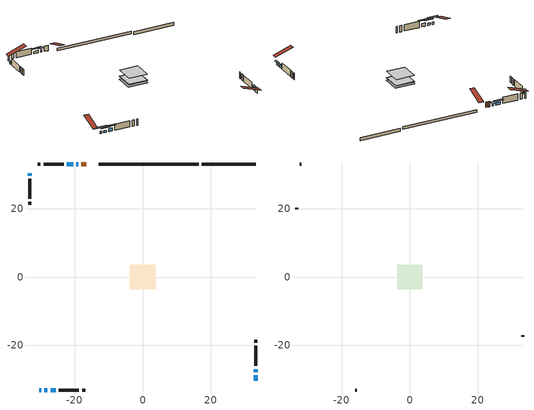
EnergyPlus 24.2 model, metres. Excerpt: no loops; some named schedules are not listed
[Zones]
conditioned space
 floor adiabatic (Floor2 construction): -3.65,-3.65 -3.65,3.65 3.65,3.65 3.65,-3.65 z0.68
 floor adiabatic (AdiabaticFloorConstruction): -3.54,-3.54 -3.54,3.54 3.54,3.54 3.54,-3.54 z0.68
 floor foundation (Slab1 construction): -2.59,-1.37 -2.59,1.37 2.59,1.37 2.59,-1.37 z-0.91
 floor foundation (Slab2 construction): -3.81,-3.51 -3.81,3.51 3.81,3.51 3.81,-3.51 z-0.3
 wall outside (AdiabaticWallConstruction 1): -16.57,33.17 -18.04,33.17 z0.68:2.71
 wall outside (AdiabaticWallConstruction): -30.39,-33.17 -29.83,-33.17 / -18.97,33.17 -19.53,33.17 / -28.9,-33.17 -27.98,-33.17 / -20.46,33.17 -22.29,33.17 / -33.17,30.39 -33.17,29.78 z0.68:1.6; -27.06,-33.17 -25.53,-33.17 / 33.17,-30.39 33.17,-28.86 / 33.17,-27.94 33.17,-27.02 z0.68:1.9
 wall outside (Wall1 construction): -23.22,33.17 -29.09,33.17 / -24.6,-33.17 -18.73,-33.17 / -33.17,28.85 -33.17,22.97 / 33.17,-26.09 33.17,-20.22 z0.68:3.12
 wall outside (Wall2 construction): -30.02,33.17 -30.88,33.17 / -17.8,-33.17 -16.94,-33.17 / -33.17,22.04 -33.17,21.19 / 33.17,-19.29 33.17,-18.43 z0.68:3.12
 wall foundation (FoundationWall1 construction): 33.17,33.17 17.33,33.17 z-0.91:0.31
 wall foundation (FoundationWall2 construction): 16.4,33.17 -12.86,33.17 z-0.3:0.68
 window (WindowConstruction 6): -30.39,-33.17 -29.83,-33.17 z0.68:1.59
 window (WindowConstruction 7): -18.97,33.17 -19.53,33.17 z0.68:1.59
 window (WindowConstruction): -28.9,-33.17 -27.99,-33.17 z0.68:1.59
 window (WindowConstruction 1): -27.06,-33.17 -25.53,-33.17 z0.68:1.9
 window (WindowConstruction 2): -20.46,33.17 -22.29,33.17 z0.68:1.59
 window (WindowConstruction 3): 33.17,-30.39 33.17,-28.86 z0.68:1.9
 window (WindowConstruction 4): 33.17,-27.93 33.17,-27.02 z0.68:1.9
 window (WindowConstruction 5): -33.17,30.39 -33.17,29.78 z0.68:1.59
 door (Door): -16.57,33.17 -18.04,33.17 z0.68:2.71
 ceiling adiabatic (AdiabaticFloorConstruction): 3.54,-3.54 3.54,3.54 -3.54,3.54 -3.54,-3.54 z0.68
attic - vented
 floor to conditioned space (Floor1 construction Reversed): -3.64,-3.64 -3.64,3.64 3.64,3.64 3.64,-3.64 z3.12
 wall outside (Wall3 construction): -31.81,33.17 -32.24,33.17 / -16.01,-33.17 -15.58,-33.17 / -33.17,20.26 -33.17,19.82 / 33.17,-17.5 33.17,-17.07 z0.68:3.12
 roof outside (Roof1 construction): -15.64,33.17,3.12 -15.64,26.14,5.46 -13.79,26.14,5.46 -13.79,33.17,3.12; -31.32,-33.17,3.12 -31.32,-26.14,5.46 -33.17,-26.14,5.46 -33.17,-33.17,3.12; -33.17,31.32,3.12 -26.14,31.32,5.46 -26.14,33.17,5.46 -33.17,33.17,3.12; 33.17,-31.32,3.12 26.14,-31.32,5.46 26.14,-33.17,5.46 33.17,-33.17,3.12
shading: -28,-33.17 -32.22,-33.17 -32.22,-33.78 -28,-33.78 z3.42; -20.14,33.17 -18.36,33.17 -18.36,34.39 -20.14,34.39 z2.2; -26.77,-33.17 -30.12,-33.17 -30.12,-33.78 -26.77,-33.78 z2.81; -24.31,-33.17 -28.28,-33.17 -28.28,-33.78 -24.31,-33.78 z3.12; -23.2,33.17 -19.55,33.17 -19.55,33.78 -23.2,33.78 z2.51; 33.17,-28.56 33.17,-30.69 33.78,-30.69 33.78,-28.56 z2.2; 33.17,-26.72 33.17,-28.23 33.78,-28.23 33.78,-26.72 z2.2; -33.17,29.48 -33.17,30.69 -33.78,30.69 -33.78,29.48 z1.89
[Building]
Building 1: Terrain=Suburbs
[Site:Location]
Whitehorse AP_YT: Latitude {deg}=60.71; Longitude {deg}=-135.07; Time Zone {hr}=-8; Elevation {m}=706; Keep Site Location Information=Yes
[Site:GroundTemperature:Shallow]
-5.4229, -7.73249, -7.91745, -6.82143, -2.42154, 1.95786, 5.75456, 8.15968, 8.36401, 6.40785, 2.70796, -1.53709
[Site:WaterMainsTemperature]
Calculation Method=Schedule; Temperature Schedule=mains temperature schedule
[Material] Roughness=Rough; Thermal Absorptance=0.9
Name | Thickness {m} | Conductivity {W/m-K} | Density {kg/m3} | Specific Heat {J/kg-K} | Solar Absorptance | Visible Absorptance
asphalt or fiberglass shingles | 0.00635 | 0.162714 | 1121.4 | 1465.45 | 0.4 | 0.4
ceiling loosefill ins | 0.254 | 0.0480833 | 16.02 | 1046.75 | 0.7 | 0.7
ceiling stud and cavity | 0.1397 | 0.0912971 | 65.682 | 1177.47 | 0.7 | 0.7
concrete 4.0 in. | 0.1016 | 1.803125 | 2242.8 | 837.4 | 0.7 | 0.7
concrete 8.0 in. | 0.2032 | 1.803125 | 2242.8 | 837.4 | 0.7 | 0.7
door material | 0.04445 | 0.0451087 | 512.64 | 1214.23 | 0.7 | 0.7
exterior vertical ins | 0.00309736 | 0.029427 | 32.04 | 1214.23 | 0.7 | 0.7
exterior vertical ins 1 | 0.0717135 | 0.029427 | 32.04 | 1214.23 | 0.7 | 0.7
floor covering | 0.0127 | 9.015625 | 54.468 | 1339.84 | 0.6 | 0.6
floor covering 1 | 0.0127 | 0.0433444 | 54.468 | 1339.84 | 0.6 | 0.6
floor rigid ins; wall rigid ins 1 | 0.512978 | 0.029427 | 32.04 | 1214.23 | 0.7 | 0.7
floor stud and cavity | 0.0889 | 0.220277 | 50.32683 | 1063.81 | 0.7 | 0.7
floor stud and cavity 1 | 0.1397 | 1.75129 | 37.0049 | 1207.88 | 0.7 | 0.7
furniture material conditioned space 1 | 0.1524 | 0.115458 | 640.8 | 1214.23 | 0.6 | 0.6
gypsum board | 0.0127 | 0.160291 | 801 | 837.4 | 0.6 | 0.6
gypsum board 1 | 0.0127 | 0.160291 | 801 | 837.4 | 0.7 | 0.7
osb sheathing 0.5 in. | 0.0127 | 0.115458 | 512.64 | 1214.23 | 0.7 | 0.7
osb sheathing 0.75 in. | 0.01905 | 0.115458 | 512.64 | 1214.23 | 0.7 | 0.7
wall rigid ins | 0.051816 | 0.029427 | 32.04 | 1214.23 | 0.7 | 0.7
wall stud and cavity | 0.1397 | 0.0775545 | 139.0536 | 1170.24 | 0.7 | 0.7
wall stud and cavity 1 | 0.1397 | 0.0959353 | 139.0536 | 1170.24 | 0.7 | 0.7
wall stud and cavity 2 | 0.0889 | 6.1454 | 50.32683 | 1063.81 | 0.6 | 0.6
wall stud and cavity 3 | 0.0889 | 0.380278 | 52.3479 | 1209.89 | 0.7 | 0.7
wall stud and cavity 4 | 0.0889 | 0.391764 | 83.0341 | 1211.67 | 0.7 | 0.7
wood siding | 0.0254 | 0.102417 | 544.68 | 1172.36 | 0.4 | 0.4
wood siding 1 | 0.00254 | 0.102417 | 544.68 | 1172.36 | 0.4 | 0.4
wood siding 2; wood siding 3 | 0.0254 | 0.102417 | 544.68 | 1172.36 | 0.7 | 0.7
[WindowMaterial:SimpleGlazingSystem]
Name | U-Factor {W/m2-K} | Solar Heat Gain Coefficient
WindowMaterial | 1.96799 | 0.49
WindowMaterial 1 | 1.919164 | 0.55
WindowMaterial 2 | 1.876579 | 0.6
WindowMaterial 3 | 1.94983 | 0.52
WindowMaterial 4 | 2.00377 | 0.45
WindowMaterial 5 | 2.75553 | 0.6
[Construction]
AdiabaticFloorConstruction: floor stud and cavity 1, floor rigid ins, osb sheathing 0.75 in., floor covering 1
AdiabaticWallConstruction: wood siding 2, wall rigid ins 1, wall stud and cavity 3, gypsum board
AdiabaticWallConstruction 1: wood siding 3, wall rigid ins 1, wall stud and cavity 3, gypsum board
Door: door material
Floor1 construction Reversed: gypsum board, ceiling stud and cavity, ceiling loosefill ins
Floor2 construction: floor stud and cavity, floor covering
FoundationWall1 construction; FoundationWall2 construction: concrete 8.0 in., gypsum board 1
furniture construction conditioned space 1: furniture material conditioned space 1
PartitionWallConstruction: gypsum board, wall stud and cavity 4, gypsum board
Roof1 construction: asphalt or fiberglass shingles
Slab1 construction; Slab2 construction: concrete 4.0 in.
Wall1 construction: wood siding, wall rigid ins, osb sheathing 0.5 in., wall stud and cavity, gypsum board
Wall2 construction: wood siding, wall rigid ins, osb sheathing 0.5 in., wall stud and cavity 1, gypsum board
Wall3 construction: wood siding 1, wall stud and cavity 2
WindowConstruction; WindowConstruction 2: WindowMaterial
WindowConstruction 1: WindowMaterial 1
WindowConstruction 3: WindowMaterial 2
WindowConstruction 4: WindowMaterial 3
WindowConstruction 5: WindowMaterial 4
WindowConstruction 6; WindowConstruction 7: WindowMaterial 5
[Zone] Multiplier=1; Part of Total Floor Area=Yes
Name | Volume {m3}
attic - vented | 20.2668
conditioned space | 230.2
[Space]
Name | Zone | Volume {m3}
attic - vented 1 | attic - vented | 20.2668
conditioned space 1 | conditioned space | 230.2
[ZoneInfiltration:EffectiveLeakageArea]
infil attic - vented 1: Zone or Space=attic - vented 1; Schedule=Always On Discrete; Effective Air Leakage Area {cm2}=1669.89; Stack Coefficient=0.000332617; Wind Coefficient=1.23223e-05
[ZoneMixing]
whole house fan mix: Zone or Space=attic - vented; Schedule=Always On Continuous; Design Flow Rate Calculation Method=Flow/Zone; Design Flow Rate {m3/s}=0; Source Zone or Space=conditioned space
[SurfaceProperty:ExposedFoundationPerimeter] Exposed Perimeter Calculation Method=TotalExposedPerimeter
Name | Total Exposed Perimeter {m}
Slab1 | 15.84
Slab2 | 29.26
[InternalMass] Zone or ZoneList=conditioned space; Space or SpaceList=conditioned space 1
Name | Construction | Surface Area {m2}
furniture mass conditioned space 1 | furniture construction conditioned space 1 | 68.4903
partition wall mass | PartitionWallConstruction | 117.81
[Lights]
interior lighting: Zone or ZoneList or Space or SpaceList=conditioned space 1; Schedule=interior lighting schedule; Design Level Calculation Method=LightingLevel; Lighting Level {W}=343.2; Return Air Fraction=0; Fraction Radiant=0.6; Fraction Visible=0.2; Fraction Replaceable=1
[People]
occupants: Zone or ZoneList or Space or SpaceList=conditioned space 1; Number of People Schedule=occupants schedule; Number of People Calculation Method=People; Number of People=3; Fraction Radiant=0.314171; Sensible Heat Fraction=0.56303; Activity Level Schedule=occupants activity schedule; Carbon Dioxide Generation Rate {m3/s-W}=0; Enable ASHRAE 55 Comfort Warnings=No; Mean Radiant Temperature Calculation Type=EnclosureAveraged
[ElectricEquipment] Zone or ZoneList or Space or SpaceList=conditioned space 1; Design Level Calculation Method=EquipmentLevel
Name | Schedule | Design Level {W} | Fraction Latent | Fraction Radiant | Fraction Lost
clothes dryer | clothes dryer schedule | 140.772 | 0.015 | 0.081 | 0.85
clothes washer | clothes washer schedule | 32.1985 | 0.03 | 0.162 | 0.7
cooking range | cooking range schedule | 215.147 | 0.08 | 0.432 | 0.2
dishwasher | dishwasher schedule | 66.8632 | 0.3 | 0.18 | 0.4
fridge | fridge schedule | 72.9452 | 0 | 0.6 | 0
mech vent bath fan 0 | mech vent bath fan 0 schedule | 25.1 | 0 | 0 | 1
mech vent house fan | mech vent house fan schedule | 0 | 0 | 0 | 1
mech vent house fan cfis | mech vent house fan cfis schedule | 0 | 0 | 0 | 0
mech vent range fan 0 | mech vent range fan 0 schedule | 57 | 0 | 0 | 1
misc plug loads | misc plug loads schedule | 494.7 | 0.045 | 0.513 | 0.1
whole house fan | Always On Discrete | 0 | 0 | 0 | 1
[OtherEquipment] Zone or ZoneList or Space or SpaceList=conditioned space 1; Design Level Calculation Method=EquipmentLevel
Name | Fuel Type | Schedule | Design Level {W} | Fraction Latent | Fraction Radiant | Fraction Lost
clothes dryer 1 | Electricity | clothes dryer schedule | 0 | 0.015 | 0.081 | 0.85
cooking range 1 | Electricity | cooking range schedule | 0 | 0.08 | 0.432 | 0.2
general water use latent | None | general water use schedule | 62.594 | 1 | 0 | 0
general water use sensible | None | general water use schedule | -61.6891 | 0 | 0.6 | 0
mech vent house fan latent load | None | Always On Discrete | 0 | 1 | 0 | 0
mech vent house fan sensible load | None | Always On Discrete | 0 | 0 | 0 | 0
water heater energy adjustment1 | Electricity | Always On Discrete | 0.01 | 0 | 0 | 1
[ZoneInfiltration:DesignFlowRate] Zone or ZoneList or Space or SpaceList=conditioned space 1; Schedule=Always On Discrete; Design Flow Rate Calculation Method=Flow/Zone; Design Flow Rate {m3/s}=0
infil flow; natural vent flow; whole house fan flow
[Foundation:Kiva] Initial Indoor Air Temperature {C}=18; Wall Depth Below Slab {m}=0.2032; Custom Block X Position 1 {m}=0.2159; Custom Block Z Position 1 {m}=0
Name | Wall Height Above Grade {m} | Custom Block Material Name 1 | Custom Block Depth 1 {m}
Foundation Kiva 1 | 0.309982 | exterior vertical ins | 1.21999
Foundation Kiva 2 | 0.679978 | exterior vertical ins 1 | 0.979993
[Foundation:Kiva:Settings]
Soil Conductivity {W/m-K}=0.849921; Soil Density {kg/m3}=1842.3; Soil Specific Heat {J/kg-K}=418.7; Ground Solar Absorptivity=0.9; Ground Thermal Absorptivity=0.9; Ground Surface Roughness {m}=0.03; Far-Field Width {m}=40; Deep-Ground Boundary Condition=ZeroFlux; Deep-Ground Depth {m}=40; Minimum Cell Dimension {m}=0.2; Maximum Cell Growth Coefficient=3; Simulation Timestep=Timestep
[Exterior:Lights]
exterior lighting: Schedule=exterior lighting schedule; Design Level {W}=75.6
[Schedule:Constant]
Name | Hourly Value
Always On Continuous; mech vent house fan schedule; mech vent house fan cfis schedule; Always On Discrete | 1
occupants activity schedule | 117.228
fridge schedule | 0
[Schedule:Day:Interval]
interior lighting schedule day: No, 01:00, 0.108182, 04:00, 0.0901515, 05:00, 0.0991667, 06:00, 0.162273, 07:00, 0.270455, 08:00, 0.342576, 10:00, 0.369621, 11:00, 0.351591, 12:00, 0.333561, 13:00, 0.324545, 14:00, 0.31553, 15:00, 0.333561, 16:00, 0.369621, 17:00, 0.450758, 18:00, 0.585985, 19:00, 0.775303, 20:00, 0.955606, 21:00, 0.991667, 22:00, 0.712197, 23:00, 0.360606, 24:00, 0.162273
interior lighting schedule default day: No, 24:00, 0
[Schedule:Week:Daily]
interior lighting schedule Week Rule - Jan1-Jan27: interior lighting schedule day, interior lighting schedule day, interior lighting schedule day, interior lighting schedule day, interior lighting schedule day, interior lighting schedule day, interior lighting schedule day, interior lighting schedule default day, interior lighting schedule default day, interior lighting schedule default day, interior lighting schedule default day, interior lighting schedule default day
interior lighting schedule Week Rule - Jan28-Feb3: interior lighting schedule day, interior lighting schedule day, interior lighting schedule day, interior lighting schedule day, interior lighting schedule day 1, interior lighting schedule day 1, interior lighting schedule day 1, interior lighting schedule default day, interior lighting schedule default day, interior lighting schedule default day, interior lighting schedule default day, interior lighting schedule default day
interior lighting schedule Week Rule - Feb4-Feb24: interior lighting schedule day 1, interior lighting schedule day 1, interior lighting schedule day 1, interior lighting schedule day 1, interior lighting schedule day 1, interior lighting schedule day 1, interior lighting schedule day 1, interior lighting schedule default day, interior lighting schedule default day, interior lighting schedule default day, interior lighting schedule default day, interior lighting schedule default day
interior lighting schedule Week Rule - Feb25-Mar3: interior lighting schedule day 1, interior lighting schedule day 1, interior lighting schedule day 1, interior lighting schedule day 1, interior lighting schedule day 2, interior lighting schedule day 2, interior lighting schedule day 2, interior lighting schedule default day, interior lighting schedule default day, interior lighting schedule default day, interior lighting schedule default day, interior lighting schedule default day
interior lighting schedule Week Rule - Mar4-Mar31: interior lighting schedule day 2, interior lighting schedule day 2, interior lighting schedule day 2, interior lighting schedule day 2, interior lighting schedule day 2, interior lighting schedule day 2, interior lighting schedule day 2, interior lighting schedule default day, interior lighting schedule default day, interior lighting schedule default day, interior lighting schedule default day, interior lighting schedule default day
interior lighting schedule Week Rule - Apr1-Apr28: interior lighting schedule day 3, interior lighting schedule day 3, interior lighting schedule day 3, interior lighting schedule day 3, interior lighting schedule day 3, interior lighting schedule day 3, interior lighting schedule day 3, interior lighting schedule default day, interior lighting schedule default day, interior lighting schedule default day, interior lighting schedule default day, interior lighting schedule default day
interior lighting schedule Week Rule - Apr29-May5: interior lighting schedule day 3, interior lighting schedule day 3, interior lighting schedule day 4, interior lighting schedule day 4, interior lighting schedule day 4, interior lighting schedule day 4, interior lighting schedule day 4, interior lighting schedule default day, interior lighting schedule default day, interior lighting schedule default day, interior lighting schedule default day, interior lighting schedule default day
interior lighting schedule Week Rule - May6-May26: interior lighting schedule day 4, interior lighting schedule day 4, interior lighting schedule day 4, interior lighting schedule day 4, interior lighting schedule day 4, interior lighting schedule day 4, interior lighting schedule day 4, interior lighting schedule default day, interior lighting schedule default day, interior lighting schedule default day, interior lighting schedule default day, interior lighting schedule default day
interior lighting schedule Week Rule - May27-Jun2: interior lighting schedule day 4, interior lighting schedule day 4, interior lighting schedule day 4, interior lighting schedule day 4, interior lighting schedule day 4, interior lighting schedule day 5, interior lighting schedule day 5, interior lighting schedule default day, interior lighting schedule default day, interior lighting schedule default day, interior lighting schedule default day, interior lighting schedule default day
interior lighting schedule Week Rule - Jun3-Jun30: interior lighting schedule day 5, interior lighting schedule day 5, interior lighting schedule day 5, interior lighting schedule day 5, interior lighting schedule day 5, interior lighting schedule day 5, interior lighting schedule day 5, interior lighting schedule default day, interior lighting schedule default day, interior lighting schedule default day, interior lighting schedule default day, interior lighting schedule default day
interior lighting schedule Week Rule - Jul1-Jul28: interior lighting schedule day 6, interior lighting schedule day 6, interior lighting schedule day 6, interior lighting schedule day 6, interior lighting schedule day 6, interior lighting schedule day 6, interior lighting schedule day 6, interior lighting schedule default day, interior lighting schedule default day, interior lighting schedule default day, interior lighting schedule default day, interior lighting schedule default day
interior lighting schedule Week Rule - Jul29-Aug4: interior lighting schedule day 6, interior lighting schedule day 6, interior lighting schedule day 6, interior lighting schedule day 7, interior lighting schedule day 7, interior lighting schedule day 7, interior lighting schedule day 7, interior lighting schedule default day, interior lighting schedule default day, interior lighting schedule default day, interior lighting schedule default day, interior lighting schedule default day
interior lighting schedule Week Rule - Aug5-Aug25: interior lighting schedule day 7, interior lighting schedule day 7, interior lighting schedule day 7, interior lighting schedule day 7, interior lighting schedule day 7, interior lighting schedule day 7, interior lighting schedule day 7, interior lighting schedule default day, interior lighting schedule default day, interior lighting schedule default day, interior lighting schedule default day, interior lighting schedule default day
interior lighting schedule Week Rule - Aug26-Sep1: interior lighting schedule day 7, interior lighting schedule day 7, interior lighting schedule day 7, interior lighting schedule day 7, interior lighting schedule day 7, interior lighting schedule day 7, interior lighting schedule day 8, interior lighting schedule default day, interior lighting schedule default day, interior lighting schedule default day, interior lighting schedule default day, interior lighting schedule default day
interior lighting schedule Week Rule - Sep2-Sep29: interior lighting schedule day 8, interior lighting schedule day 8, interior lighting schedule day 8, interior lighting schedule day 8, interior lighting schedule day 8, interior lighting schedule day 8, interior lighting schedule day 8, interior lighting schedule default day, interior lighting schedule default day, interior lighting schedule default day, interior lighting schedule default day, interior lighting schedule default day
interior lighting schedule Week Rule - Sep30-Oct6: interior lighting schedule day 8, interior lighting schedule day 9, interior lighting schedule day 9, interior lighting schedule day 9, interior lighting schedule day 9, interior lighting schedule day 9, interior lighting schedule day 9, interior lighting schedule default day, interior lighting schedule default day, interior lighting schedule default day, interior lighting schedule default day, interior lighting schedule default day
interior lighting schedule Week Rule - Oct7-Oct27: interior lighting schedule day 9, interior lighting schedule day 9, interior lighting schedule day 9, interior lighting schedule day 9, interior lighting schedule day 9, interior lighting schedule day 9, interior lighting schedule day 9, interior lighting schedule default day, interior lighting schedule default day, interior lighting schedule default day, interior lighting schedule default day, interior lighting schedule default day
interior lighting schedule Week Rule - Oct28-Nov3: interior lighting schedule day 9, interior lighting schedule day 9, interior lighting schedule day 9, interior lighting schedule day 9, interior lighting schedule day 10, interior lighting schedule day 10, interior lighting schedule day 10, interior lighting schedule default day, interior lighting schedule default day, interior lighting schedule default day, interior lighting schedule default day, interior lighting schedule default day
interior lighting schedule Week Rule - Nov4-Nov24: interior lighting schedule day 10, interior lighting schedule day 10, interior lighting schedule day 10, interior lighting schedule day 10, interior lighting schedule day 10, interior lighting schedule day 10, interior lighting schedule day 10, interior lighting schedule default day, interior lighting schedule default day, interior lighting schedule default day, interior lighting schedule default day, interior lighting schedule default day
interior lighting schedule Week Rule - Nov25-Dec1: interior lighting schedule day 10, interior lighting schedule day 10, interior lighting schedule day 10, interior lighting schedule day 10, interior lighting schedule day 10, interior lighting schedule day 10, interior lighting schedule day 11, interior lighting schedule default day, interior lighting schedule default day, interior lighting schedule default day, interior lighting schedule default day, interior lighting schedule default day
interior lighting schedule Week Rule - Dec2-Dec31: interior lighting schedule day 11, interior lighting schedule day 11, interior lighting schedule day 11, interior lighting schedule day 11, interior lighting schedule day 11, interior lighting schedule day 11, interior lighting schedule day 11, interior lighting schedule default day, interior lighting schedule default day, interior lighting schedule default day, interior lighting schedule default day, interior lighting schedule default day
occupants schedule Week Rule - Jan1-Dec31: occupants schedule day, occupants schedule day, occupants schedule day, occupants schedule day, occupants schedule day, occupants schedule day, occupants schedule day, occupants schedule default day, occupants schedule default day, occupants schedule default day, occupants schedule default day, occupants schedule default day
clothes dryer schedule Week Rule - Jan1-Dec31: clothes dryer schedule day, clothes dryer schedule day, clothes dryer schedule day, clothes dryer schedule day, clothes dryer schedule day, clothes dryer schedule day, clothes dryer schedule day, clothes dryer schedule default day, clothes dryer schedule default day, clothes dryer schedule default day, clothes dryer schedule default day, clothes dryer schedule default day
clothes washer schedule Week Rule - Jan1-Dec31: clothes washer schedule day, clothes washer schedule day, clothes washer schedule day, clothes washer schedule day, clothes washer schedule day, clothes washer schedule day, clothes washer schedule day, clothes washer schedule default day, clothes washer schedule default day, clothes washer schedule default day, clothes washer schedule default day, clothes washer schedule default day
cooking range schedule Week Rule - Jan1-Dec31: cooking range schedule day, cooking range schedule day, cooking range schedule day, cooking range schedule day, cooking range schedule day, cooking range schedule day, cooking range schedule day, cooking range schedule default day, cooking range schedule default day, cooking range schedule default day, cooking range schedule default day, cooking range schedule default day
dishwasher schedule Week Rule - Jan1-Dec31: dishwasher schedule day, dishwasher schedule day, dishwasher schedule day, dishwasher schedule day, dishwasher schedule day, dishwasher schedule day, dishwasher schedule day, dishwasher schedule default day, dishwasher schedule default day, dishwasher schedule default day, dishwasher schedule default day, dishwasher schedule default day
mech vent bath fan 0 schedule Week Rule - Jan1-Dec31: mech vent bath fan 0 schedule day, mech vent bath fan 0 schedule day, mech vent bath fan 0 schedule day, mech vent bath fan 0 schedule day, mech vent bath fan 0 schedule day, mech vent bath fan 0 schedule day, mech vent bath fan 0 schedule day, mech vent bath fan 0 schedule default day, mech vent bath fan 0 schedule default day, mech vent bath fan 0 schedule default day, mech vent bath fan 0 schedule default day, mech vent bath fan 0 schedule default day
mech vent range fan 0 schedule Week Rule - Jan1-Dec31: mech vent range fan 0 schedule day, mech vent range fan 0 schedule day, mech vent range fan 0 schedule day, mech vent range fan 0 schedule day, mech vent range fan 0 schedule day, mech vent range fan 0 schedule day, mech vent range fan 0 schedule day, mech vent range fan 0 schedule default day, mech vent range fan 0 schedule default day, mech vent range fan 0 schedule default day, mech vent range fan 0 schedule default day, mech vent range fan 0 schedule default day
misc plug loads schedule Week Rule - Jan1-Dec31: misc plug loads schedule day, misc plug loads schedule day, misc plug loads schedule day, misc plug loads schedule day, misc plug loads schedule day, misc plug loads schedule day, misc plug loads schedule day, misc plug loads schedule default day, misc plug loads schedule default day, misc plug loads schedule default day, misc plug loads schedule default day, misc plug loads schedule default day
general water use schedule Week Rule - Jan1-Dec31: general water use schedule day, general water use schedule day, general water use schedule day, general water use schedule day, general water use schedule day, general water use schedule day, general water use schedule day, general water use schedule default day, general water use schedule default day, general water use schedule default day, general water use schedule default day, general water use schedule default day
exterior lighting schedule Week Rule - Jan1-Jan27: exterior lighting schedule day, exterior lighting schedule day, exterior lighting schedule day, exterior lighting schedule day, exterior lighting schedule day, exterior lighting schedule day, exterior lighting schedule day, exterior lighting schedule default day, exterior lighting schedule default day, exterior lighting schedule default day, exterior lighting schedule default day, exterior lighting schedule default day
exterior lighting schedule Week Rule - Jan28-Feb3: exterior lighting schedule day, exterior lighting schedule day, exterior lighting schedule day, exterior lighting schedule day, exterior lighting schedule day 1, exterior lighting schedule day 1, exterior lighting schedule day 1, exterior lighting schedule default day, exterior lighting schedule default day, exterior lighting schedule default day, exterior lighting schedule default day, exterior lighting schedule default day
exterior lighting schedule Week Rule - Feb4-Feb24: exterior lighting schedule day 1, exterior lighting schedule day 1, exterior lighting schedule day 1, exterior lighting schedule day 1, exterior lighting schedule day 1, exterior lighting schedule day 1, exterior lighting schedule day 1, exterior lighting schedule default day, exterior lighting schedule default day, exterior lighting schedule default day, exterior lighting schedule default day, exterior lighting schedule default day
exterior lighting schedule Week Rule - Feb25-Mar3: exterior lighting schedule day 1, exterior lighting schedule day 1, exterior lighting schedule day 1, exterior lighting schedule day 1, exterior lighting schedule day 2, exterior lighting schedule day 2, exterior lighting schedule day 2, exterior lighting schedule default day, exterior lighting schedule default day, exterior lighting schedule default day, exterior lighting schedule default day, exterior lighting schedule default day
exterior lighting schedule Week Rule - Mar4-Mar31: exterior lighting schedule day 2, exterior lighting schedule day 2, exterior lighting schedule day 2, exterior lighting schedule day 2, exterior lighting schedule day 2, exterior lighting schedule day 2, exterior lighting schedule day 2, exterior lighting schedule default day, exterior lighting schedule default day, exterior lighting schedule default day, exterior lighting schedule default day, exterior lighting schedule default day
exterior lighting schedule Week Rule - Apr1-Apr28: exterior lighting schedule day 3, exterior lighting schedule day 3, exterior lighting schedule day 3, exterior lighting schedule day 3, exterior lighting schedule day 3, exterior lighting schedule day 3, exterior lighting schedule day 3, exterior lighting schedule default day, exterior lighting schedule default day, exterior lighting schedule default day, exterior lighting schedule default day, exterior lighting schedule default day
exterior lighting schedule Week Rule - Apr29-May5: exterior lighting schedule day 3, exterior lighting schedule day 3, exterior lighting schedule day 4, exterior lighting schedule day 4, exterior lighting schedule day 4, exterior lighting schedule day 4, exterior lighting schedule day 4, exterior lighting schedule default day, exterior lighting schedule default day, exterior lighting schedule default day, exterior lighting schedule default day, exterior lighting schedule default day
exterior lighting schedule Week Rule - May6-May26: exterior lighting schedule day 4, exterior lighting schedule day 4, exterior lighting schedule day 4, exterior lighting schedule day 4, exterior lighting schedule day 4, exterior lighting schedule day 4, exterior lighting schedule day 4, exterior lighting schedule default day, exterior lighting schedule default day, exterior lighting schedule default day, exterior lighting schedule default day, exterior lighting schedule default day
exterior lighting schedule Week Rule - May27-Jun2: exterior lighting schedule day 4, exterior lighting schedule day 4, exterior lighting schedule day 4, exterior lighting schedule day 4, exterior lighting schedule day 4, exterior lighting schedule day 5, exterior lighting schedule day 5, exterior lighting schedule default day, exterior lighting schedule default day, exterior lighting schedule default day, exterior lighting schedule default day, exterior lighting schedule default day
exterior lighting schedule Week Rule - Jun3-Jun30: exterior lighting schedule day 5, exterior lighting schedule day 5, exterior lighting schedule day 5, exterior lighting schedule day 5, exterior lighting schedule day 5, exterior lighting schedule day 5, exterior lighting schedule day 5, exterior lighting schedule default day, exterior lighting schedule default day, exterior lighting schedule default day, exterior lighting schedule default day, exterior lighting schedule default day
exterior lighting schedule Week Rule - Jul1-Jul28: exterior lighting schedule day 6, exterior lighting schedule day 6, exterior lighting schedule day 6, exterior lighting schedule day 6, exterior lighting schedule day 6, exterior lighting schedule day 6, exterior lighting schedule day 6, exterior lighting schedule default day, exterior lighting schedule default day, exterior lighting schedule default day, exterior lighting schedule default day, exterior lighting schedule default day
exterior lighting schedule Week Rule - Jul29-Aug4: exterior lighting schedule day 6, exterior lighting schedule day 6, exterior lighting schedule day 6, exterior lighting schedule day 7, exterior lighting schedule day 7, exterior lighting schedule day 7, exterior lighting schedule day 7, exterior lighting schedule default day, exterior lighting schedule default day, exterior lighting schedule default day, exterior lighting schedule default day, exterior lighting schedule default day
exterior lighting schedule Week Rule - Aug5-Aug25: exterior lighting schedule day 7, exterior lighting schedule day 7, exterior lighting schedule day 7, exterior lighting schedule day 7, exterior lighting schedule day 7, exterior lighting schedule day 7, exterior lighting schedule day 7, exterior lighting schedule default day, exterior lighting schedule default day, exterior lighting schedule default day, exterior lighting schedule default day, exterior lighting schedule default day
exterior lighting schedule Week Rule - Aug26-Sep1: exterior lighting schedule day 7, exterior lighting schedule day 7, exterior lighting schedule day 7, exterior lighting schedule day 7, exterior lighting schedule day 7, exterior lighting schedule day 7, exterior lighting schedule day 8, exterior lighting schedule default day, exterior lighting schedule default day, exterior lighting schedule default day, exterior lighting schedule default day, exterior lighting schedule default day
exterior lighting schedule Week Rule - Sep2-Sep29: exterior lighting schedule day 8, exterior lighting schedule day 8, exterior lighting schedule day 8, exterior lighting schedule day 8, exterior lighting schedule day 8, exterior lighting schedule day 8, exterior lighting schedule day 8, exterior lighting schedule default day, exterior lighting schedule default day, exterior lighting schedule default day, exterior lighting schedule default day, exterior lighting schedule default day
exterior lighting schedule Week Rule - Sep30-Oct6: exterior lighting schedule day 8, exterior lighting schedule day 9, exterior lighting schedule day 9, exterior lighting schedule day 9, exterior lighting schedule day 9, exterior lighting schedule day 9, exterior lighting schedule day 9, exterior lighting schedule default day, exterior lighting schedule default day, exterior lighting schedule default day, exterior lighting schedule default day, exterior lighting schedule default day
exterior lighting schedule Week Rule - Oct7-Oct27: exterior lighting schedule day 9, exterior lighting schedule day 9, exterior lighting schedule day 9, exterior lighting schedule day 9, exterior lighting schedule day 9, exterior lighting schedule day 9, exterior lighting schedule day 9, exterior lighting schedule default day, exterior lighting schedule default day, exterior lighting schedule default day, exterior lighting schedule default day, exterior lighting schedule default day
exterior lighting schedule Week Rule - Oct28-Nov3: exterior lighting schedule day 9, exterior lighting schedule day 9, exterior lighting schedule day 9, exterior lighting schedule day 9, exterior lighting schedule day 10, exterior lighting schedule day 10, exterior lighting schedule day 10, exterior lighting schedule default day, exterior lighting schedule default day, exterior lighting schedule default day, exterior lighting schedule default day, exterior lighting schedule default day
exterior lighting schedule Week Rule - Nov4-Nov24: exterior lighting schedule day 10, exterior lighting schedule day 10, exterior lighting schedule day 10, exterior lighting schedule day 10, exterior lighting schedule day 10, exterior lighting schedule day 10, exterior lighting schedule day 10, exterior lighting schedule default day, exterior lighting schedule default day, exterior lighting schedule default day, exterior lighting schedule default day, exterior lighting schedule default day
exterior lighting schedule Week Rule - Nov25-Dec1: exterior lighting schedule day 10, exterior lighting schedule day 10, exterior lighting schedule day 10, exterior lighting schedule day 10, exterior lighting schedule day 10, exterior lighting schedule day 10, exterior lighting schedule day 11, exterior lighting schedule default day, exterior lighting schedule default day, exterior lighting schedule default day, exterior lighting schedule default day, exterior lighting schedule default day
exterior lighting schedule Week Rule - Dec2-Dec31: exterior lighting schedule day 11, exterior lighting schedule day 11, exterior lighting schedule day 11, exterior lighting schedule day 11, exterior lighting schedule day 11, exterior lighting schedule day 11, exterior lighting schedule day 11, exterior lighting schedule default day, exterior lighting schedule default day, exterior lighting schedule default day, exterior lighting schedule default day, exterior lighting schedule default day
[Schedule:Year]
interior lighting schedule: interior lighting schedule Week Rule - Jan1-Jan27, 1, 1, 1, 27, interior lighting schedule Week Rule - Jan28-Feb3, 1, 28, 2, 3, interior lighting schedule Week Rule - Feb4-Feb24, 2, 4, 2, 24, interior lighting schedule Week Rule - Feb25-Mar3, 2, 25, 3, 3, interior lighting schedule Week Rule - Mar4-Mar31, 3, 4, 3, 31, interior lighting schedule Week Rule - Apr1-Apr28, 4, 1, 4, 28, interior lighting schedule Week Rule - Apr29-May5, 4, 29, 5, 5, interior lighting schedule Week Rule - May6-May26, 5, 6, 5, 26, interior lighting schedule Week Rule - May27-Jun2, 5, 27, 6, 2, interior lighting schedule Week Rule - Jun3-Jun30, 6, 3, 6, 30, interior lighting schedule Week Rule - Jul1-Jul28, 7, 1, 7, 28, interior lighting schedule Week Rule - Jul29-Aug4, 7, 29, 8, 4, interior lighting schedule Week Rule - Aug5-Aug25, 8, 5, 8, 25, interior lighting schedule Week Rule - Aug26-Sep1, 8, 26, 9, 1, interior lighting schedule Week Rule - Sep2-Sep29, 9, 2, 9, 29, interior lighting schedule Week Rule - Sep30-Oct6, 9, 30, 10, 6, interior lighting schedule Week Rule - Oct7-Oct27, 10, 7, 10, 27, interior lighting schedule Week Rule - Oct28-Nov3, 10, 28, 11, 3, interior lighting schedule Week Rule - Nov4-Nov24, 11, 4, 11, 24, interior lighting schedule Week Rule - Nov25-Dec1, 11, 25, 12, 1, interior lighting schedule Week Rule - Dec2-Dec31, 12, 2, 12, 31
occupants schedule: occupants schedule Week Rule - Jan1-Dec31, 1, 1, 12, 31
clothes dryer schedule: clothes dryer schedule Week Rule - Jan1-Dec31, 1, 1, 12, 31
clothes washer schedule: clothes washer schedule Week Rule - Jan1-Dec31, 1, 1, 12, 31
cooking range schedule: cooking range schedule Week Rule - Jan1-Dec31, 1, 1, 12, 31
dishwasher schedule: dishwasher schedule Week Rule - Jan1-Dec31, 1, 1, 12, 31
mech vent bath fan 0 schedule: mech vent bath fan 0 schedule Week Rule - Jan1-Dec31, 1, 1, 12, 31
mech vent range fan 0 schedule: mech vent range fan 0 schedule Week Rule - Jan1-Dec31, 1, 1, 12, 31
misc plug loads schedule: misc plug loads schedule Week Rule - Jan1-Dec31, 1, 1, 12, 31
general water use schedule: general water use schedule Week Rule - Jan1-Dec31, 1, 1, 12, 31
exterior lighting schedule: exterior lighting schedule Week Rule - Jan1-Jan27, 1, 1, 1, 27, exterior lighting schedule Week Rule - Jan28-Feb3, 1, 28, 2, 3, exterior lighting schedule Week Rule - Feb4-Feb24, 2, 4, 2, 24, exterior lighting schedule Week Rule - Feb25-Mar3, 2, 25, 3, 3, exterior lighting schedule Week Rule - Mar4-Mar31, 3, 4, 3, 31, exterior lighting schedule Week Rule - Apr1-Apr28, 4, 1, 4, 28, exterior lighting schedule Week Rule - Apr29-May5, 4, 29, 5, 5, exterior lighting schedule Week Rule - May6-May26, 5, 6, 5, 26, exterior lighting schedule Week Rule - May27-Jun2, 5, 27, 6, 2, exterior lighting schedule Week Rule - Jun3-Jun30, 6, 3, 6, 30, exterior lighting schedule Week Rule - Jul1-Jul28, 7, 1, 7, 28, exterior lighting schedule Week Rule - Jul29-Aug4, 7, 29, 8, 4, exterior lighting schedule Week Rule - Aug5-Aug25, 8, 5, 8, 25, exterior lighting schedule Week Rule - Aug26-Sep1, 8, 26, 9, 1, exterior lighting schedule Week Rule - Sep2-Sep29, 9, 2, 9, 29, exterior lighting schedule Week Rule - Sep30-Oct6, 9, 30, 10, 6, exterior lighting schedule Week Rule - Oct7-Oct27, 10, 7, 10, 27, exterior lighting schedule Week Rule - Oct28-Nov3, 10, 28, 11, 3, exterior lighting schedule Week Rule - Nov4-Nov24, 11, 4, 11, 24, exterior lighting schedule Week Rule - Nov25-Dec1, 11, 25, 12, 1, exterior lighting schedule Week Rule - Dec2-Dec31, 12, 2, 12, 31
[Schedule:Compact]
mains temperature schedule: Through: 01/01, For: AllDays, Until: 24:00, 1.27556, Through: 01/02, For: AllDays, Until: 24:00, 1.21222, Through: 01/03, For: AllDays, Until: 24:00, 1.15, Through: 01/04, For: AllDays, Until: 24:00, 1.08833, Through: 01/05, For: AllDays, Until: 24:00, 1.02778, Through: 01/06, For: AllDays, Until: 24:00, 0.967222, Through: 01/07, For: AllDays, Until: 24:00, 0.907778, Through: 01/08, For: AllDays, Until: 24:00, 0.848889, Through: 01/09, For: AllDays, Until: 24:00, 0.791111, Through: 01/10, For: AllDays, Until: 24:00, 0.733333, Through: 01/11, For: AllDays, Until: 24:00, 0.677222, Through: 01/12, For: AllDays, Until: 24:00, 0.621111, Through: 01/13, For: AllDays, Until: 24:00, 0.566667, Through: 01/14, For: AllDays, Until: 24:00, 0.512222, Through: 01/15, For: AllDays, Until: 24:00, 0.459444, Through: 01/16, For: AllDays, Until: 24:00, 0.407222, Through: 01/17, For: AllDays, Until: 24:00, 0.355556, Through: 01/18, For: AllDays, Until: 24:00, 0.305, Through: 01/19, For: AllDays, Until: 24:00, 0.255556, Through: 01/20, For: AllDays, Until: 24:00, 0.206667, Through: 01/21, For: AllDays, Until: 24:00, 0.158889, Through: 01/22, For: AllDays, Until: 24:00, 0.112222, Through: 01/23, For: AllDays, Until: 24:00, 0.0666667, Through: 01/24, For: AllDays, Until: 24:00, 0.0216667, Through: 01/25, For: AllDays, Until: 24:00, 0, Through: 01/26, For: AllDays, Until: 24:00, 0, Through: 01/27, For: AllDays, Until: 24:00, 0, Through: 01/28, For: AllDays, Until: 24:00, 0, Through: 01/29, For: AllDays, Until: 24:00, 0, Through: 01/30, For: AllDays, Until: 24:00, 0, Through: 01/31, For: AllDays, Until: 24:00, 0, Through: 02/01, For: AllDays, Until: 24:00, 0, Through: 02/02, For: AllDays, Until: 24:00, 0, Through: 02/03, For: AllDays, Until: 24:00, 0, Through: 02/04, For: AllDays, Until: 24:00, 0, Through: 02/05, For: AllDays, Until: 24:00, 0, Through: 02/06, For: AllDays, Until: 24:00, 0, Through: 02/07, For: AllDays, Until: 24:00, 0, Through: 02/08, For: AllDays, Until: 24:00, 0, Through: 02/09, For: AllDays, Until: 24:00, 0, Through: 02/10, For: AllDays, Until: 24:00, 0, Through: 02/11, For: AllDays, Until: 24:00, 0, Through: 02/12, For: AllDays, Until: 24:00, 0, Through: 02/13, For: AllDays, Until: 24:00, 0, Through: 02/14, For: AllDays, Until: 24:00, 0, Through: 02/15, For: AllDays, Until: 24:00, 0, Through: 02/16, For: AllDays, Until: 24:00, 0, Through: 02/17, For: AllDays, Until: 24:00, 0, Through: 02/18, For: AllDays, Until: 24:00, 0, Through: 02/19, For: AllDays, Until: 24:00, 0, Through: 02/20, For: AllDays, Until: 24:00, 0, Through: 02/21, For: AllDays, Until: 24:00, 0, Through: 02/22, For: AllDays, Until: 24:00, 0, Through: 02/23, For: AllDays, Until: 24:00, 0, Through: 02/24, For: AllDays, Until: 24:00, 0, Through: 02/25, For: AllDays, Until: 24:00, 0, Through: 02/26, For: AllDays, Until: 24:00, 0, Through: 02/27, For: AllDays, Until: 24:00, 0, Through: 02/28, For: AllDays, Until: 24:00, 0, Through: 03/01, For: AllDays, Until: 24:00, 0, Through: 03/02, For: AllDays, Until: 24:00, 0, Through: 03/03, For: AllDays, Until: 24:00, 0, Through: 03/04, For: AllDays, Until: 24:00, 0, Through: 03/05, For: AllDays, Until: 24:00, 0, Through: 03/06, For: AllDays, Until: 24:00, 0, Through: 03/07, For: AllDays, Until: 24:00, 0, Through: 03/08, For: AllDays, Until: 24:00, 0, Through: 03/09, For: AllDays, Until: 24:00, 0, Through: 03/10, For: AllDays, Until: 24:00, 0, Through: 03/11, For: AllDays, Until: 24:00, 0, Through: 03/12, For: AllDays, Until: 24:00, 0, Through: 03/13, For: AllDays, Until: 24:00, 0, Through: 03/14, For: AllDays, Until: 24:00, 0, Through: 03/15, For: AllDays, Until: 24:00, 0, Through: 03/16, For: AllDays, Until: 24:00, 0, Through: 03/17, For: AllDays, Until: 24:00, 0, Through: 03/18, For: AllDays, Until: 24:00, 0, Through: 03/19, For: AllDays, Until: 24:00, 0, Through: 03/20, For: AllDays, Until: 24:00, 0, Through: 03/21, For: AllDays, Until: 24:00, 0, Through: 03/22, For: AllDays, Until: 24:00, 0, Through: 03/23, For: AllDays, Until: 24:00, 0, Through: 03/24, For: AllDays, Until: 24:00, 0, Through: 03/25, For: AllDays, Until: 24:00, 0, Through: 03/26, For: AllDays, Until: 24:00, 0, Through: 03/27, For: AllDays, Until: 24:00, 0, Through: 03/28, For: AllDays, Until: 24:00, 0, Through: 03/29, For: AllDays, Until: 24:00, 0, Through: 03/30, For: AllDays, Until: 24:00, 0, Through: 03/31, For: AllDays, Until: 24:00, 0, Through: 04/01, For: AllDays, Until: 24:00, 0, Through: 04/02, For: AllDays, Until: 24:00, 0, Through: 04/03, For: AllDays, Until: 24:00, 0, Through: 04/04, For: AllDays, Until: 24:00, 0, Through: 04/05, For: AllDays, Until: 24:00, 0, Through: 04/06, For: AllDays, Until: 24:00, 0, Through: 04/07, For: AllDays, Until: 24:00, 0, Through: 04/08, For: AllDays, Until: 24:00, 0, Through: 04/09, For: AllDays, Until: 24:00, 0, Through: 04/10, For: AllDays, Until: 24:00, 0.0316667, Through: 04/11, For: AllDays, Until: 24:00, 0.0766667, Through: 04/12, For: AllDays, Until: 24:00, 0.122778, Through: 04/13, For: AllDays, Until: 24:00, 0.169444, Through: 04/14, For: AllDays, Until: 24:00, 0.217778, Through: 04/15, For: AllDays, Until: 24:00, 0.266667, Through: 04/16, For: AllDays, Until: 24:00, 0.316111, Through: 04/17, For: AllDays, Until: 24:00, 0.367222, Through: 04/18, For: AllDays, Until: 24:00, 0.418333, Through: 04/19, For: AllDays, Until: 24:00, 0.471111, Through: 04/20, For: AllDays, Until: 24:00, 0.524444, Through: 04/21, For: AllDays, Until: 24:00, 0.578889, Through: 04/22, For: AllDays, Until: 24:00, 0.633889, Through: 04/23, For: AllDays, Until: 24:00, 0.689444, Through: 04/24, For: AllDays, Until: 24:00, 0.746111, Through: 04/25, For: AllDays, Until: 24:00, 0.803889, Through: 04/26, For: AllDays, Until: 24:00, 0.862222, Through: 04/27, For: AllDays, Until: 24:00, 0.921111, Through: 04/28, For: AllDays, Until: 24:00, 0.980556, Through: 04/29, For: AllDays, Until: 24:00, 1.04111, Through: 04/30, For: AllDays, Until: 24:00, 1.10222, Through: 05/01, For: AllDays, Until: 24:00, 1.16389, Through: 05/02, For: AllDays, Until: 24:00, 1.22667, Through: 05/03, For: AllDays, Until: 24:00, 1.28944, Through: 05/04, For: AllDays, Until: 24:00, 1.35333, Through: 05/05, For: AllDays, Until: 24:00, 1.41778, Through: 05/06, For: AllDays, Until: 24:00, 1.48278, Through: 05/07, For: AllDays, Until: 24:00, 1.54778, Through: 05/08, For: AllDays, Until: 24:00, 1.61389, Through: 05/09, For: AllDays, Until: 24:00, 1.68056, Through: 05/10, For: AllDays, Until: 24:00, 1.74778, Through: 05/11, For: AllDays, Until: 24:00, 1.815, Through: 05/12, For: AllDays, Until: 24:00, 1.88333, Through: 05/13, For: AllDays, Until: 24:00, 1.95167, Through: 05/14, For: AllDays, Until: 24:00, 2.02056, Through: 05/15, For: AllDays, Until: 24:00, 2.09, Through: 05/16, For: AllDays, Until: 24:00, 2.15944, Through: 05/17, For: AllDays, Until: 24:00, 2.22944, Through: 05/18, For: AllDays, Until: 24:00, 2.3, Through: 05/19, For: AllDays, Until: 24:00, 2.37111, Through: 05/20, For: AllDays, Until: 24:00, 2.44167, Through: 05/21, For: AllDays, Until: 24:00, 2.51333, Through: 05/22, For: AllDays, Until: 24:00, 2.585, Through: 05/23, For: AllDays, Until: 24:00, 2.65667, Through: 05/24, For: AllDays, Until: 24:00, 2.72889, Through: 05/25, For: AllDays, Until: 24:00, 2.80111, Through: 05/26, For: AllDays, Until: 24:00, 2.87333, Through: 05/27, For: AllDays, Until: 24:00, 2.94556, Through: 05/28, For: AllDays, Until: 24:00, 3.01833, Through: 05/29, For: AllDays, Until: 24:00, 3.09111, Through: 05/30, For: AllDays, Until: 24:00, 3.16444, Through: 05/31, For: AllDays, Until: 24:00, 3.23722, Through: 06/01, For: AllDays, Until: 24:00, 3.31, Through: 06/02, For: AllDays, Until: 24:00, 3.38333, Through: 06/03, For: AllDays, Until: 24:00, 3.45611, Through: 06/04, For: AllDays, Until: 24:00, 3.52944, Through: 06/05, For: AllDays, Until: 24:00, 3.60222, Through: 06/06, For: AllDays, Until: 24:00, 3.675, Through: 06/07, For: AllDays, Until: 24:00, 3.74833, Through: 06/08, For: AllDays, Until: 24:00, 3.82056, Through: 06/09, For: AllDays, Until: 24:00, 3.89333, Through: 06/10, For: AllDays, Until: 24:00, 3.96611, Through: 06/11, For: AllDays, Until: 24:00, 4.03833, Through: 06/12, For: AllDays, Until: 24:00, 4.11, Through: 06/13, For: AllDays, Until: 24:00, 4.18222, Through: 06/14, For: AllDays, Until: 24:00, 4.25389, Through: 06/15, For: AllDays, Until: 24:00, 4.325, Through: 06/16, For: AllDays, Until: 24:00, 4.39611, Through: 06/17, For: AllDays, Until: 24:00, 4.46722, Through: 06/18, For: AllDays, Until: 24:00, 4.53778, Through: 06/19, For: AllDays, Until: 24:00, 4.60778, Through: 06/20, For: AllDays, Until: 24:00, 4.67778, Through: 06/21, For: AllDays, Until: 24:00, 4.74722, Through: 06/22, For: AllDays, Until: 24:00, 4.81611, Through: 06/23, For: AllDays, Until: 24:00, 4.885, Through: 06/24, For: AllDays, Until: 24:00, 4.95278, Through: 06/25, For: AllDays, Until: 24:00, 5.02056, Through: 06/26, For: AllDays, Until: 24:00, 5.08778, Through: 06/27, For: AllDays, Until: 24:00, 5.15444, Through: 06/28, For: AllDays, Until: 24:00, 5.22111, Through: 06/29, For: AllDays, Until: 24:00, 5.28667, Through: 06/30, For: AllDays, Until: 24:00, 5.35167, Through: 07/01, For: AllDays, Until: 24:00, 5.41611, Through: 07/02, For: AllDays, Until: 24:00, 5.48, Through: 07/03, For: AllDays, Until: 24:00, 5.54333, Through: 07/04, For: AllDays, Until: 24:00, 5.60611, Through: 07/05, For: AllDays, Until: 24:00, 5.66833, Through: 07/06, For: AllDays, Until: 24:00, 5.72944, Through: 07/07, For: AllDays, Until: 24:00, 5.79, Through: 07/08, For: AllDays, Until: 24:00, 5.85, Through: 07/09, For: AllDays, Until: 24:00, 5.90944, Through: 07/10, For: AllDays, Until: 24:00, 5.96778, Through: 07/11, For: AllDays, Until: 24:00, 6.02556, Through: 07/12, For: AllDays, Until: 24:00, 6.08222, Through: 07/13, For: AllDays, Until: 24:00, 6.13833, Through: 07/14, For: AllDays, Until: 24:00, 6.19389, Through: 07/15, For: AllDays, Until: 24:00, 6.24833, Through: 07/16, For: AllDays, Until: 24:00, 6.30222, Through: 07/17, For: AllDays, Until: 24:00, 6.355, Through: 07/18, For: AllDays, Until: 24:00, 6.40667, Through: 07/19, For: AllDays, Until: 24:00, 6.45778, Through: 07/20, For: AllDays, Until: 24:00, 6.50778, Through: 07/21, For: AllDays, Until: 24:00, 6.55722, Through: 07/22, For: AllDays, Until: 24:00, 6.60556, Through: 07/23, For: AllDays, Until: 24:00, 6.65278, Through: 07/24, For: AllDays, Until: 24:00, 6.69889, Through: 07/25, For: AllDays, Until: 24:00, 6.74444, Through: 07/26, For: AllDays, Until: 24:00, 6.78889, Through: 07/27, For: AllDays, Until: 24:00, 6.83222, Through: 07/28, For: AllDays, Until: 24:00, 6.87444, Through: 07/29, For: AllDays, Until: 24:00, 6.91611, Through: 07/30, For: AllDays, Until: 24:00, 6.95611, Through: 07/31, For: AllDays, Until: 24:00, 6.99556, Through: 08/01, For: AllDays, Until: 24:00, 7.03333, Through: 08/02, For: AllDays, Until: 24:00, 7.07056, Through: 08/03, For: AllDays, Until: 24:00, 7.10667, Through: 08/04, For: AllDays, Until: 24:00, 7.14167, Through: 08/05, For: AllDays, Until: 24:00, 7.175, Through: 08/06, For: AllDays, Until: 24:00, 7.20778, Through: 08/07, For: AllDays, Until: 24:00, 7.23944, Through: 08/08, For: AllDays, Until: 24:00, 7.27, Through: 08/09, For: AllDays, Until: 24:00, 7.29889, Through: 08/10, For: AllDays, Until: 24:00, 7.32722, Through: 08/11, For: AllDays, Until: 24:00, 7.35389, Through: 08/12, For: AllDays, Until: 24:00, 7.38, Through: 08/13, For: AllDays, Until: 24:00, 7.40444, Through: 08/14, For: AllDays, Until: 24:00, 7.42778, Through: 08/15, For: AllDays, Until: 24:00, 7.45, Through: 08/16, For: AllDays, Until: 24:00, 7.47111, Through: 08/17, For: AllDays, Until: 24:00, 7.49111, Through: 08/18, For: AllDays, Until: 24:00, 7.50944, Through: 08/19, For: AllDays, Until: 24:00, 7.52667, Through: 08/20, For: AllDays, Until: 24:00, 7.54278, Through: 08/21, For: AllDays, Until: 24:00, 7.55778, Through: 08/22, For: AllDays, Until: 24:00, 7.57167, Through: 08/23, For: AllDays, Until: 24:00, 7.58389, Through: 08/24, For: AllDays, Until: 24:00, 7.595, Through: 08/25, For: AllDays, Until: 24:00, 7.605, Through: 08/26, For: AllDays, Until: 24:00, 7.61389, Through: 08/27, For: AllDays, Until: 24:00, 7.62111, Through: 08/28, For: AllDays, Until: 24:00, 7.62778, Through: 08/29, For: AllDays, Until: 24:00, 7.63222, Through: 08/30, For: AllDays, Until: 24:00, 7.63611, Through: 08/31, For: AllDays, Until: 24:00, 7.63833, Through: 09/01, For: AllDays, Until: 24:00, 7.64, Through: 09/02, For: AllDays, Until: 24:00, 7.63944, Through: 09/03, For: AllDays, Until: 24:00, 7.63833, Through: 09/04, For: AllDays, Until: 24:00, 7.63556, Through: 09/05, For: AllDays, Until: 24:00, 7.63222, Through: 09/06, For: AllDays, Until: 24:00, 7.62667, Through: 09/07, For: AllDays, Until: 24:00, 7.62056, Through: 09/08, For: AllDays, Until: 24:00, 7.61278, Through: 09/09, For: AllDays, Until: 24:00, 7.60389, Through: 09/10, For: AllDays, Until: 24:00, 7.59389, Through: 09/11, For: AllDays, Until: 24:00, 7.58278, Through: 09/12, For: AllDays, Until: 24:00, 7.57, Through: 09/13, For: AllDays, Until: 24:00, 7.55611, Through: 09/14, For: AllDays, Until: 24:00, 7.54111, Through: 09/15, For: AllDays, Until: 24:00, 7.525, Through: 09/16, For: AllDays, Until: 24:00, 7.50722, Through: 09/17, For: AllDays, Until: 24:00, 7.48889, Through: 09/18, For: AllDays, Until: 24:00, 7.46889, Through: 09/19, For: AllDays, Until: 24:00, 7.44778, Through: 09/20, For: AllDays, Until: 24:00, 7.42556, Through: 09/21, For: AllDays, Until: 24:00, 7.40167, Through: 09/22, For: AllDays, Until: 24:00, 7.37722, Through: 09/23, For: AllDays, Until: 24:00, 7.35111, Through: 09/24, For: AllDays, Until: 24:00, 7.32389, Through: 09/25, For: AllDays, Until: 24:00, 7.29611, Through: 09/26, For: AllDays, Until: 24:00, 7.26667, Through: 09/27, For: AllDays, Until: 24:00, 7.23611, Through: 09/28, For: AllDays, Until: 24:00, 7.20444, Through: 09/29, For: AllDays, Until: 24:00, 7.17167, Through: 09/30, For: AllDays, Until: 24:00, 7.13778, Through: 10/01, For: AllDays, Until: 24:00, 7.10278, Through: 10/02, For: AllDays, Until: 24:00, 7.06667, Through: 10/03, For: AllDays, Until: 24:00, 7.02944, Through: 10/04, For: AllDays, Until: 24:00, 6.99111, Through: 10/05, For: AllDays, Until: 24:00, 6.95167, Through: 10/06, For: AllDays, Until: 24:00, 6.91111, Through: 10/07, For: AllDays, Until: 24:00, 6.87, Through: 10/08, For: AllDays, Until: 24:00, 6.82722, Through: 10/09, For: AllDays, Until: 24:00, 6.78389, Through: 10/10, For: AllDays, Until: 24:00, 6.73944, Through: 10/11, For: AllDays, Until: 24:00, 6.69389, Through: 10/12, For: AllDays, Until: 24:00, 6.64722, Through: 10/13, For: AllDays, Until: 24:00, 6.6, Through: 10/14, For: AllDays, Until: 24:00, 6.55167, Through: 10/15, For: AllDays, Until: 24:00, 6.50222, Through: 10/16, For: AllDays, Until: 24:00, 6.45222, Through: 10/17, For: AllDays, Until: 24:00, 6.40111, Through: 10/18, For: AllDays, Until: 24:00, 6.34889, Through: 10/19, For: AllDays, Until: 24:00, 6.29611, Through: 10/20, For: AllDays, Until: 24:00, 6.24222, Through: 10/21, For: AllDays, Until: 24:00, 6.18778, Through: 10/22, For: AllDays, Until: 24:00, 6.13222, Through: 10/23, For: AllDays, Until: 24:00, 6.07611, Through: 10/24, For: AllDays, Until: 24:00, 6.01889, Through: 10/25, For: AllDays, Until: 24:00, 5.96111, Through: 10/26, For: AllDays, Until: 24:00, 5.90278, Through: 10/27, For: AllDays, Until: 24:00, 5.84333, Through: 10/28, For: AllDays, Until: 24:00, 5.78333, Through: 10/29, For: AllDays, Until: 24:00, 5.72278, Through: 10/30, For: AllDays, Until: 24:00, 5.66111, Through: 10/31, For: AllDays, Until: 24:00, 5.59889, Through: 11/01, For: AllDays, Until: 24:00, 5.53611, Through: 11/02, For: AllDays, Until: 24:00, 5.47278, Through: 11/03, For: AllDays, Until: 24:00, 5.40889, Through: 11/04, For: AllDays, Until: 24:00, 5.34444, Through: 11/05, For: AllDays, Until: 24:00, 5.27944, Through: 11/06, For: AllDays, Until: 24:00, 5.21333, Through: 11/07, For: AllDays, Until: 24:00, 5.14722, Through: 11/08, For: AllDays, Until: 24:00, 5.08056, Through: 11/09, For: AllDays, Until: 24:00, 5.01333, Through: 11/10, For: AllDays, Until: 24:00, 4.94556, Through: 11/11, For: AllDays, Until: 24:00, 4.87722, Through: 11/12, For: AllDays, Until: 24:00, 4.80833, Through: 11/13, For: AllDays, Until: 24:00, 4.73944, Through: 11/14, For: AllDays, Until: 24:00, 4.67, Through: 11/15, For: AllDays, Until: 24:00, 4.6, Through: 11/16, For: AllDays, Until: 24:00, 4.53, Through: 11/17, For: AllDays, Until: 24:00, 4.45944, Through: 11/18, For: AllDays, Until: 24:00, 4.38833, Through: 11/19, For: AllDays, Until: 24:00, 4.31722, Through: 11/20, For: AllDays, Until: 24:00, 4.24556, Through: 11/21, For: AllDays, Until: 24:00, 4.17389, Through: 11/22, For: AllDays, Until: 24:00, 4.10222, Through: 11/23, For: AllDays, Until: 24:00, 4.03, Through: 11/24, For: AllDays, Until: 24:00, 3.95778, Through: 11/25, For: AllDays, Until: 24:00, 3.88556, Through: 11/26, For: AllDays, Until: 24:00, 3.81278, Through: 11/27, For: AllDays, Until: 24:00, 3.74, Through: 11/28, For: AllDays, Until: 24:00, 3.66722, Through: 11/29, For: AllDays, Until: 24:00, 3.59389, Through: 11/30, For: AllDays, Until: 24:00, 3.52111, Through: 12/01, For: AllDays, Until: 24:00, 3.44833, Through: 12/02, For: AllDays, Until: 24:00, 3.375, Through: 12/03, For: AllDays, Until: 24:00, 3.30222, Through: 12/04, For: AllDays, Until: 24:00, 3.22889, Through: 12/05, For: AllDays, Until: 24:00, 3.15611, Through: 12/06, For: AllDays, Until: 24:00, 3.08333, Through: 12/07, For: AllDays, Until: 24:00, 3.01056, Through: 12/08, For: AllDays, Until: 24:00, 2.93778, Through: 12/09, For: AllDays, Until: 24:00, 2.865, Through: 12/10, For: AllDays, Until: 24:00, 2.79278, Through: 12/11, For: AllDays, Until: 24:00, 2.72056, Through: 12/12, For: AllDays, Until: 24:00, 2.64833, Through: 12/13, For: AllDays, Until: 24:00, 2.57667, Through: 12/14, For: AllDays, Until: 24:00, 2.505, Through: 12/15, For: AllDays, Until: 24:00, 2.43389, Through: 12/16, For: AllDays, Until: 24:00, 2.36278, Through: 12/17, For: AllDays, Until: 24:00, 2.29222, Through: 12/18, For: AllDays, Until: 24:00, 2.22167, Through: 12/19, For: AllDays, Until: 24:00, 2.15167, Through: 12/20, For: AllDays, Until: 24:00, 2.08222, Through: 12/21, For: AllDays, Until: 24:00, 2.01278, Through: 12/22, For: AllDays, Until: 24:00, 1.94389, Through: 12/23, For: AllDays, Until: 24:00, 1.87556, Through: 12/24, For: AllDays, Until: 24:00, 1.80778, Through: 12/25, For: AllDays, Until: 24:00, 1.74, Through: 12/26, For: AllDays, Until: 24:00, 1.67333, Through: 12/27, For: AllDays, Until: 24:00, 1.60667, Through: 12/28, For: AllDays, Until: 24:00, 1.54056, Through: 12/29, For: AllDays, Until: 24:00, 1.475, Through: 12/30, For: AllDays, Until: 24:00, 1.41056, Through: 12/31, For: AllDays, Until: 24:00, 1.34611
